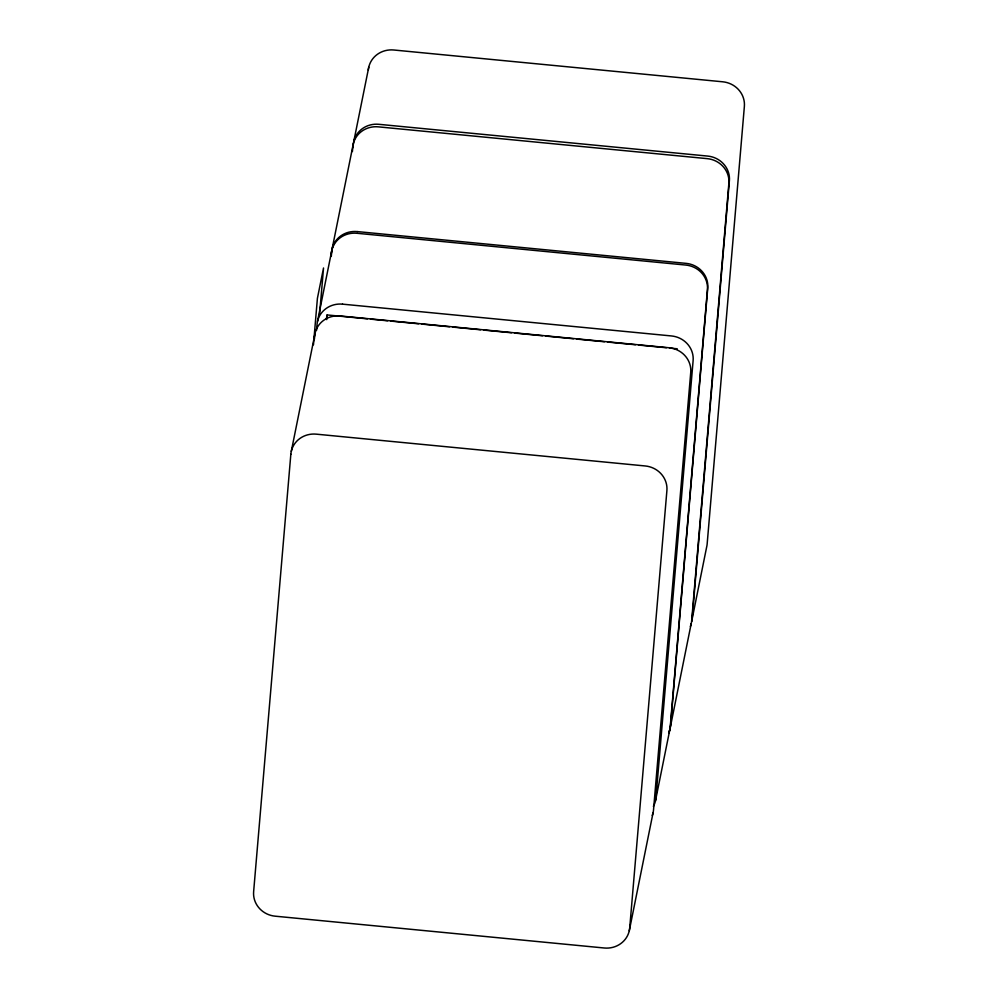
<?xml version="1.0" encoding="UTF-8"?>
<svg xmlns="http://www.w3.org/2000/svg" width="998" height="998" viewBox="0 0 998 998"><rect width="100%" height="100%" fill="white"/><g stroke="black" fill="none" stroke-linecap="round" stroke-linejoin="round"><path stroke-width="1.5" d="M313.459 344.834L317.414 298.302L323.527 267.988L319.572 314.507M314.407 339.133L314.669 336.027A23.64 22.405 11.4 0 1 340.093 315.967L669.122 347.766A23.64 22.405 11.4 0 1 690.741 372.391L653.54 809.727A23.64 22.405 11.4 0 1 652.255 815.441M316.528 330.425L317.052 324.213A23.715 22.48 11.4 0 1 342.539 304.153M331.087 256.424L331.348 253.317A23.715 22.48 11.4 0 1 356.835 233.258L685.801 265.056A23.64 22.405 11.4 0 1 707.42 289.669L670.207 727.168A23.565 22.33 11.4 0 1 668.897 732.844M331.299 256.299L331.685 251.646A23.715 22.48 11.4 0 1 357.172 231.586M326.733 319.61L327.132 314.944L367.414 318.836M352.406 151.559L352.805 146.906M353.055 147.454L353.317 144.361A23.715 22.48 11.4 0 1 378.803 124.301L707.769 156.087A23.64 22.405 11.4 0 1 729.388 180.713L692.175 618.211A23.565 22.33 11.4 0 1 691.726 621.093L706.696 546.804A23.565 22.33 11.4 0 0 707.158 543.922L744.371 106.424A23.64 22.405 11.4 0 0 722.739 81.799L393.798 50A23.715 22.48 11.4 0 0 368.299 70.072M291.291 451.333L315.118 333.132M317.514 321.319L331.81 250.423M332.147 248.739L353.267 144.011M353.779 141.454L368.761 67.165M326.234 319.372L327.132 314.944M629.264 930.822L653.091 812.621M655.449 800.957L669.745 730.049M670.095 728.378L691.202 623.638M357.184 231.573L686.137 263.372A23.64 22.405 11.4 0 1 707.757 287.998L670.544 725.496A23.565 22.33 11.4 0 1 669.234 731.172M342.551 304.153L671.504 335.952A23.64 22.405 11.4 0 1 693.123 360.565L655.911 798.063A23.565 22.33 11.4 0 1 653.378 806.409M370.507 319.135L387.548 320.782M390.655 321.082L418.536 323.776M421.63 324.076L449.524 326.783M452.618 327.082L480.5 329.777M483.606 330.076L511.487 332.771M514.594 333.07L542.475 335.765M545.569 336.064L573.463 338.759M576.557 339.058L604.439 341.753M607.545 342.052L635.427 344.747M638.533 345.046L666.415 347.741M669.508 348.04L677.255 348.789M352.805 146.906A23.715 22.48 11.4 0 1 378.292 126.846L707.245 158.645A23.64 22.405 11.4 0 1 728.877 183.258L691.664 620.756A23.565 22.33 11.4 0 1 690.354 626.432M692.175 618.211A24.077 22.817 11.4 0 1 691.664 621.068M290.842 454.227L253.629 891.725A23.49 22.255 11.4 0 0 275.111 916.176L604.289 948A23.64 22.405 11.4 0 0 629.713 927.928L666.901 490.579A23.64 22.405 11.4 0 0 645.282 465.966L316.266 434.155A23.64 22.405 11.4 0 0 290.842 454.227"/></g></svg>
